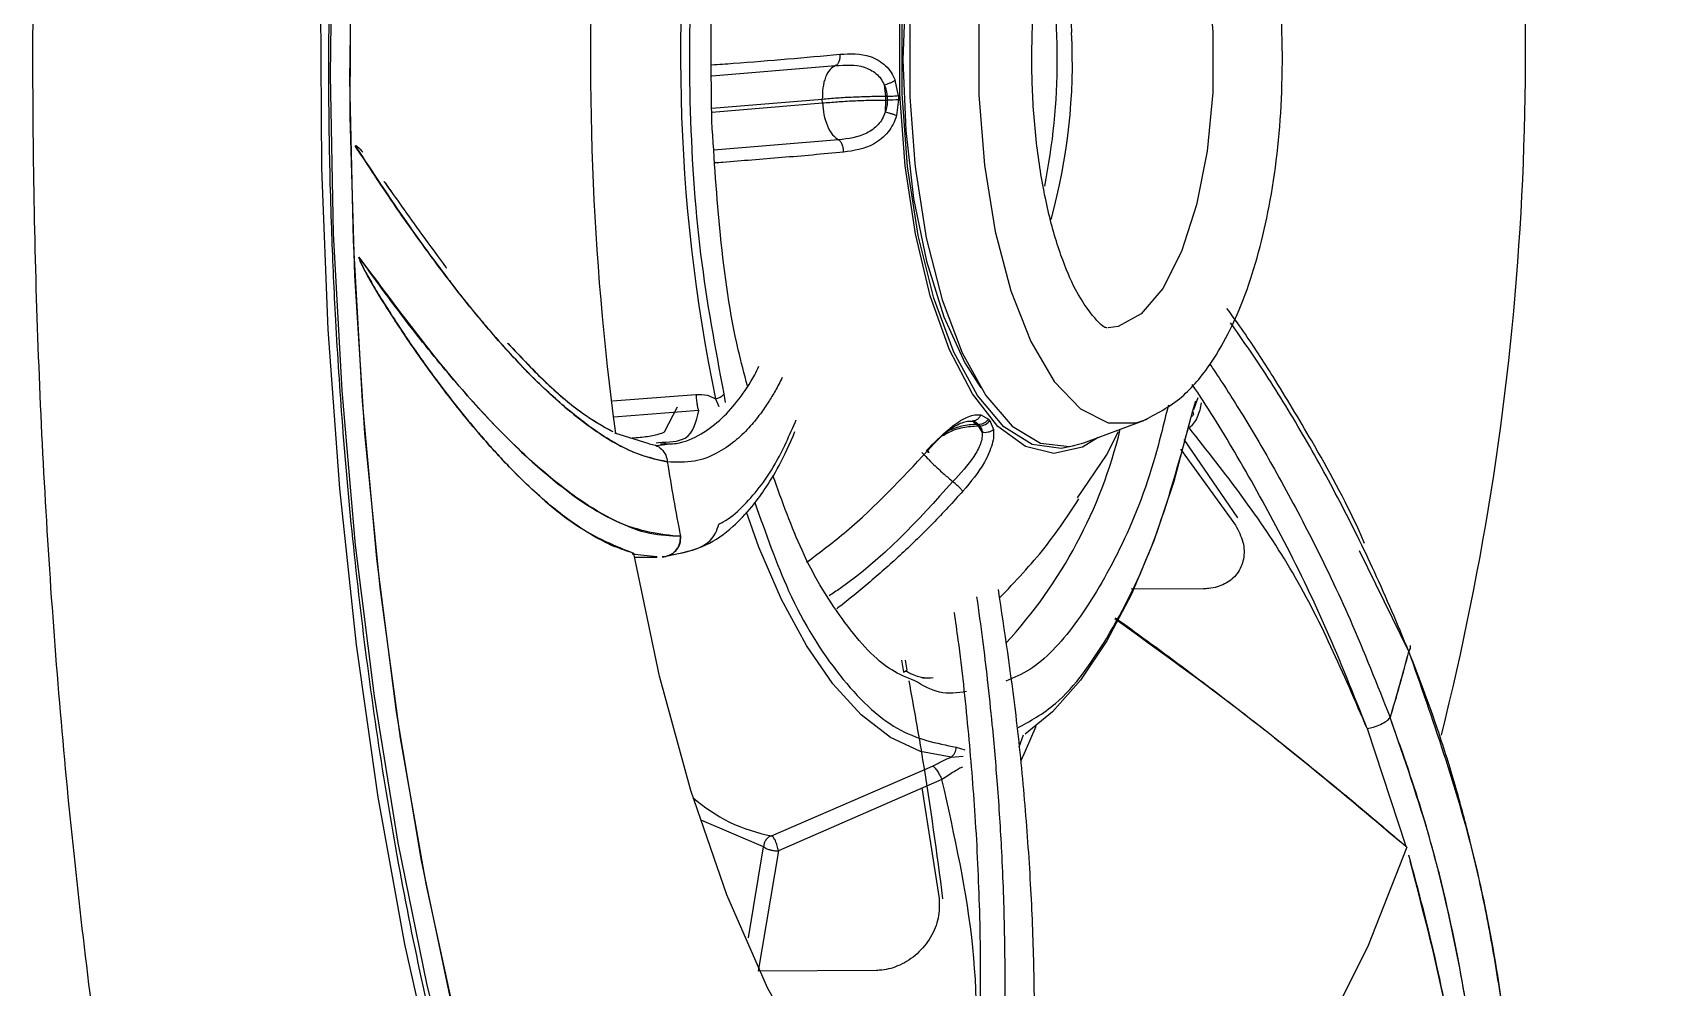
# Model space of a CAD drawing. Header units: inches. Extents: x 2 to 87, y 6 to 129.
# Drawn here: x 9.896 to 11.559, y 64.577 to 65.559 of the extents above; entities that cross this region are included whole.
import ezdxf

# ---------------------------------------------------------------- set-up
doc = ezdxf.new("R2010")
doc.units = ezdxf.units.IN
doc.header["$MEASUREMENT"] = 0
doc.layers.add('1', color=4, linetype='Continuous')

# ---------------------------------------------------------------- blocks, each defined once
blk = doc.blocks.new('2026 STRIDE')
at = {"layer": '1', "color": 3}
for p, q in [((8.262, 44.4045), (8.3894, 44.415)), ((8.4394, 44.3953), (8.4407, 44.3832)), ((8.454, 44.3838), (8.4506, 44.3999)), ((8.3757, 44.3803), (8.262, 44.3709)), ((8.3759, 44.3766), (8.3757, 44.3803)), ((8.4408, 44.3796), (8.4405, 44.3671)), ((8.4423, 44.3832), (8.4407, 44.3832)), ((8.4408, 44.3796), (8.4425, 44.3796)), ((8.4541, 44.3802), (8.452, 44.3636)), ((8.454, 44.3838), (8.4541, 44.382)), ((8.4541, 44.382), (8.4541, 44.3802)), ((8.4657, 44.3828), (8.4708, 44.3145)), ((8.2621, 44.3672), (8.3759, 44.3766)), ((8.3924, 44.3387), (8.2643, 44.3281)), ((8.16, 44.0703), (8.2458, 44.0768)), ((8.2266, 44.0639), (8.213, 44.0383)), ((8.2659, 44.0725), (8.2693, 44.0647)), ((8.2761, 44.0687), (8.2747, 44.0775)), ((8.7566, 44.0589), (8.76, 44.0703)), ((8.7577, 44.0614), (8.7624, 44.0738)), ((8.2486, 44.0603), (8.1614, 44.0537)), ((8.5348, 44.0462), (8.53, 44.0495)), ((8.5364, 44.0462), (8.5348, 44.0462)), ((8.5387, 44.0559), (8.5468, 44.0515)), ((8.5468, 44.0515), (8.5481, 44.0501)), ((8.5481, 44.0501), (8.5518, 44.0408)), ((8.6447, 44.0271), (8.7055, 44.0498)), ((8.1975, 44.026), (8.1623, 44.037)), ((8.5361, 44.0447), (8.5402, 44.0378)), ((8.5361, 44.0447), (8.5377, 44.0447)), ((8.668, 44.0146), (8.6802, 44.039)), ((8.7475, 44.0307), (8.8026, 43.9501)), ((8.2049, 44.0272), (8.2071, 44.0276)), ((8.2163, 44.0254), (8.2053, 44.0242)), ((8.2067, 44.0244), (8.2053, 44.0242)), ((8.2124, 44.0249), (8.2143, 44.0277)), ((8.2138, 44.0253), (8.2133, 44.0252)), ((8.6382, 43.9705), (8.668, 44.0146)), ((8.7442, 44.0206), (8.8007, 43.9426)), ((8.18, 43.9131), (8.1923, 43.9118)), ((8.979, 43.8128), (8.9281, 43.9162)), ((8.1827, 43.9098), (8.2058, 43.9098)), ((8.1923, 43.9118), (8.2058, 43.9105)), ((8.7678, 43.8771), (8.6934, 43.8767)), ((8.4572, 43.8037), (8.4591, 43.7916)), ((8.461, 43.8039), (8.4628, 43.7935)), ((8.4591, 43.7916), (8.4628, 43.7935)), ((8.9361, 43.7334), (8.9757, 43.6126)), ((8.9361, 43.7334), (8.9757, 43.6126)), ((8.5135, 43.7143), (8.5224, 43.7116)), ((8.5782, 43.7148), (8.5826, 43.7269)), ((8.5081, 43.7041), (8.5206, 43.7051)), ((8.3235, 43.6233), (8.4892, 43.6949)), ((8.4988, 43.681), (8.3306, 43.6078)), ((8.478, 43.6725), (8.496, 43.5589)), ((8.3154, 43.6119), (8.2519, 43.639)), ((8.2997, 43.5184), (8.3154, 43.6119)), ((8.3306, 43.6078), (8.3097, 43.4842)), ((8.9757, 43.6126), (8.9769, 43.6116)), ((8.9757, 43.6126), (8.9769, 43.6116)), ((8.4314, 43.4849), (8.3099, 43.4842))]:
    blk.add_line(p, q, dxfattribs=at)
at = {"layer": '1', "color": 3, "flags": 128}
for points in [[(8.2607, 42.6857), (8.2049, 42.7728), (8.1522, 42.8715), (8.1029, 42.9811), (8.0574, 43.1008), (8.0159, 43.2298), (7.9789, 43.3671), (7.9465, 43.5118), (7.919, 43.663), (7.8966, 43.8194), (7.8794, 43.9801), (7.8675, 44.1438), (7.8611, 44.3095), (7.8601, 44.476)], [(7.8716, 44.5679), (7.8694, 44.4051), (7.8727, 44.2424), (7.8814, 44.081), (7.8954, 43.9221), (7.9147, 43.7667), (7.9391, 43.6161), (7.9685, 43.4713), (8.0025, 43.3333), (8.0411, 43.2032), (8.0838, 43.0819), (8.1304, 42.9702), (8.1806, 42.8689), (8.234, 42.7789), (8.2902, 42.7007), (8.3488, 42.6349), (8.4093, 42.582), (8.4715, 42.5424), (8.5347, 42.5162), (8.5985, 42.5039), (8.6239, 42.5028)], [(8.6239, 46.3414), (8.5852, 46.3388), (8.5215, 46.3236), (8.4584, 46.2946), (8.3966, 46.2522), (8.3364, 46.1966), (8.2783, 46.1282), (8.2227, 46.0475), (8.1699, 45.955), (8.1204, 45.8516), (8.0746, 45.7378), (8.0327, 45.6146), (7.9951, 45.4828), (7.962, 45.3433), (7.9337, 45.1972), (7.9103, 45.0455), (7.8921, 44.8893), (7.8792, 44.7297), (7.8716, 44.568), (7.8694, 44.4051), (7.8727, 44.2424)], [(8.8366, 46.2589), (8.824, 46.2674), (8.7601, 46.3016), (8.6952, 46.3214), (8.6299, 46.3268), (8.5647, 46.3177), (8.5, 46.2941), (8.4364, 46.2563), (8.3743, 46.2046), (8.3142, 46.1393), (8.2566, 46.0609), (8.2019, 45.97), (8.1506, 45.8674), (8.1029, 45.7538), (8.0593, 45.63), (8.0201, 45.497), (7.9857, 45.3559), (7.9561, 45.2076), (7.9318, 45.0534), (7.9129, 44.8944), (7.8995, 44.7317), (7.8917, 44.5667), (7.8896, 44.4006), (7.8931, 44.2347)], [(8.8224, 46.2684), (8.7911, 46.2868), (8.7275, 46.3134), (8.6633, 46.3259), (8.5988, 46.3243), (8.5347, 46.3086), (8.4713, 46.2789), (8.4092, 46.2356), (8.3488, 46.1787), (8.2905, 46.1089), (8.2348, 46.0266), (8.182, 45.9324), (8.1327, 45.827), (8.0871, 45.7113), (8.0455, 45.5859), (8.0084, 45.452), (7.9759, 45.3104), (7.9484, 45.1623), (7.9259, 45.0087), (7.9087, 44.8507), (7.8969, 44.6896), (7.8906, 44.5265), (7.8899, 44.3626)], [(8.4555, 44.3856), (8.4555, 44.4605), (8.461, 44.5341), (8.4717, 44.6038), (8.4873, 44.6674), (8.5072, 44.7227), (8.5307, 44.7677), (8.5571, 44.8009), (8.5854, 44.8212), (8.6148, 44.8279), (8.6441, 44.8209), (8.6593, 44.8115)], [(8.4578, 44.386), (8.458, 44.4622), (8.4638, 44.537), (8.4751, 44.6077), (8.4914, 44.6716), (8.5122, 44.7265), (8.5367, 44.7704), (8.564, 44.8017), (8.5932, 44.8193), (8.6231, 44.8225), (8.6346, 44.8199)], [(8.6447, 44.817), (8.6288, 44.8208), (8.5991, 44.817), (8.5701, 44.7988), (8.543, 44.7671), (8.5187, 44.7229), (8.4982, 44.6678), (8.4822, 44.6038), (8.4712, 44.5333), (8.4656, 44.4587), (8.4657, 44.3828)], [(8.7131, 44.7909), (8.6985, 44.7965), (8.6695, 44.7965), (8.641, 44.7821), (8.6142, 44.7538), (8.5901, 44.7128), (8.5697, 44.6606), (8.5536, 44.5993), (8.5425, 44.5312), (8.5368, 44.4588), (8.5368, 44.3851)], [(8.5387, 44.7605), (8.5215, 44.7333), (8.4999, 44.6855), (8.4823, 44.6281), (8.4692, 44.5633), (8.4613, 44.4933), (8.4586, 44.4208), (8.4615, 44.3483), (8.4696, 44.2785), (8.4828, 44.2139), (8.5006, 44.1568), (8.5223, 44.1093), (8.5387, 44.0836)], [(8.6668, 44.6986), (8.6829, 44.6965), (8.7066, 44.6819), (8.7284, 44.6542), (8.7472, 44.6149), (8.7621, 44.566), (8.7724, 44.5098), (8.7775, 44.4493), (8.7772, 44.3873), (8.7714, 44.3272), (8.7606, 44.2717), (8.7451, 44.2238), (8.7259, 44.1859), (8.7038, 44.1598), (8.68, 44.1468), (8.6696, 44.1455)], [(8.6593, 44.0326), (8.6433, 44.0229), (8.614, 44.0162), (8.5847, 44.0233), (8.5564, 44.044), (8.5301, 44.0775), (8.5066, 44.1228), (8.4868, 44.1782), (8.4714, 44.242), (8.4608, 44.3119), (8.4555, 44.3856)], [(8.6346, 44.0242), (8.6215, 44.0214), (8.5916, 44.0254), (8.5625, 44.0438), (8.5353, 44.0758), (8.511, 44.1204), (8.4904, 44.1758), (8.4743, 44.2402), (8.4633, 44.3111), (8.4578, 44.386)], [(8.5368, 44.3851), (8.5425, 44.3127), (8.5536, 44.2446), (8.5697, 44.1833), (8.5902, 44.1312), (8.6143, 44.0902), (8.6411, 44.062), (8.6696, 44.0476), (8.6986, 44.0477), (8.7098, 44.0516)], [(7.8899, 44.3626), (7.8947, 44.1991), (7.9049, 44.0373), (7.9207, 43.8784), (7.9417, 43.7235), (7.9679, 43.5737), (7.999, 43.4302), (8.0349, 43.2941), (8.0753, 43.1663), (8.1198, 43.0479), (8.1681, 42.9395), (8.22, 42.8422), (8.2749, 42.7566), (8.3326, 42.6833), (8.3924, 42.6228), (8.4542, 42.5757), (8.5172, 42.5423), (8.5812, 42.5228), (8.6456, 42.5173), (8.7099, 42.526), (8.7738, 42.5486), (8.8366, 42.5852), (8.8803, 42.6194)], [(8.4708, 44.3145), (8.4715, 44.3084), (8.4827, 44.238), (8.4989, 44.1743), (8.5195, 44.1196), (8.5439, 44.0757), (8.5711, 44.0444), (8.6001, 44.0268), (8.6299, 44.0234), (8.6447, 44.0271)], [(7.8727, 44.2424), (7.8814, 44.081), (7.8954, 43.9221), (7.9147, 43.7667), (7.9391, 43.6161), (7.9685, 43.4713), (8.0025, 43.3333), (8.0411, 43.2032), (8.0838, 43.0819), (8.1304, 42.9702), (8.1806, 42.869), (8.234, 42.7789), (8.2902, 42.7007), (8.3488, 42.6349), (8.4093, 42.582), (8.4715, 42.5424), (8.5347, 42.5162), (8.5985, 42.5039), (8.6239, 42.5028)], [(7.8931, 44.2347), (7.9024, 44.0702), (7.9172, 43.9084), (7.9376, 43.7505), (7.9633, 43.5977), (7.9941, 43.4512), (8.0298, 43.312), (8.0701, 43.1813), (8.1148, 43.0601), (8.1635, 42.9492), (8.2157, 42.8495), (8.2712, 42.7618), (8.3295, 42.6868), (8.3901, 42.6249), (8.4527, 42.5767), (8.5166, 42.5426), (8.5815, 42.5227), (8.6468, 42.5173), (8.712, 42.5265), (8.7766, 42.55), (8.8403, 42.5878), (8.9023, 42.6395), (8.9174, 42.6544)], [(8.7547, 44.0537), (8.7371, 43.9873), (8.7166, 43.9263), (8.6936, 43.8715), (8.6684, 43.8236), (8.6412, 43.7831), (8.6124, 43.7506), (8.5842, 43.7276)], [(8.5081, 43.7041), (8.4767, 43.7098), (8.4457, 43.7244), (8.4156, 43.7476), (8.3867, 43.7793), (8.3593, 43.8189), (8.3338, 43.8661), (8.3106, 43.9201), (8.2978, 43.9558)], [(8.5216, 43.2266), (8.4672, 43.2635), (8.415, 43.3164), (8.3655, 43.3845), (8.3195, 43.4669), (8.2776, 43.5624), (8.2404, 43.6697), (8.2084, 43.7873), (8.182, 43.9136)], [(8.5216, 43.2266), (8.4672, 43.2635), (8.415, 43.3164), (8.3655, 43.3845), (8.3195, 43.4669), (8.2776, 43.5624), (8.2404, 43.6697), (8.2084, 43.7873), (8.182, 43.9136)], [(8.4896, 43.7856), (8.4875, 43.7854), (8.4789, 43.7853)], [(8.5804, 43.7007), (8.5848, 43.7105), (8.5958, 43.7361)], [(8.9769, 43.6116), (8.9371, 43.5103), (8.893, 43.4217), (8.845, 43.3467), (8.794, 43.2865), (8.7406, 43.242), (8.6854, 43.2137), (8.6294, 43.2019), (8.5731, 43.207)], [(8.9769, 43.6116), (8.9371, 43.5103), (8.893, 43.4217), (8.845, 43.3467), (8.794, 43.2865), (8.7406, 43.242), (8.6854, 43.2137), (8.6294, 43.2019), (8.5731, 43.207)]]:
    blk.add_lwpolyline(points, dxfattribs=at)
at = {"layer": '1', "color": 3}
for centre, radius, start, end in [((10.9945, 44.4185), 2.8572, 165.6066, 187.6712), ((6.2343, 44.4254), 2.8646, 345.8846, 7.6554), ((9.9596, 44.4235), 1.7297, 171.082, 191.7057), ((8.0671, 44.4335), 0.5653, 1.5901, 15.5656), ((7.9463, 44.4221), 0.6711, 348.7366, 11.0995), ((8.0313, 44.4179), 0.6016, 344.4745, 2.9769), ((9.4786, 44.4217), 1.0387, 182.1258, 182.3242), ((9.4803, 44.4217), 1.0387, 182.1258, 182.3242), ((8.4425, 44.4928), 0.1131, 269.9903, 275.9058), ((8.2629, 44.0882), 0.016, 280.8586, 317.7369), ((8.6648, 44.1578), 0.1713, 220.6416, 221.301), ((8.6665, 44.1578), 0.1713, 220.6416, 221.301), ((8.5374, 44.058), 0.0133, 271.4771, 323.2492), ((8.1983, 44.1586), 0.4979, 317.3502, 346.3534), ((10.4133, 44.3575), 2.2247, 189.0498, 191.0491), ((7.3505, 44.2366), 1.6827, 343.0029, 345.4113), ((7.3504, 44.2366), 1.6829, 343.0031, 345.4112), ((8.5014, 43.7142), 0.0121, 303.7389, 0.3972), ((8.3541, 43.7887), 0.1683, 228.4922, 259.5363)]:
    blk.add_arc(centre, radius, start, end, dxfattribs=at)
for points, knots in [([(9.7787, 46.7231), (9.7921, 46.687), (9.8199, 46.6121), (9.8603, 46.4889), (9.9008, 46.3517), (9.936, 46.217), (9.9658, 46.09), (9.9906, 45.9732), (10.0138, 45.8529), (10.0342, 45.7343), (10.0571, 45.5857), (10.0804, 45.4083), (10.1018, 45.2001), (10.1179, 44.9936), (10.129, 44.7848), (10.1351, 44.57), (10.136, 44.3596), (10.1321, 44.1504), (10.1232, 43.9394), (10.1095, 43.7379), (10.0915, 43.5405), (10.0686, 43.342), (10.0458, 43.1842), (10.0271, 43.071), (10.0158, 43.0059), (10.0021, 42.9323), (9.9853, 42.8476), (9.967, 42.7624), (9.9496, 42.6868), (9.9365, 42.6329), (9.9246, 42.586), (9.9125, 42.5397), (9.8984, 42.4881), (9.8843, 42.4385), (9.8702, 42.3911), (9.8561, 42.3456), (9.8267, 42.2539), (9.789, 42.147), (9.7417, 42.0287), (9.7035, 41.9408), (9.6645, 41.8585), (9.6249, 41.7817), (9.5742, 41.6915), (9.5109, 41.5919), (9.4337, 41.4886), (9.3545, 41.4002), (9.2732, 41.326), (9.1898, 41.2656), (9.1126, 41.2242), (9.0426, 41.1971), (8.9801, 41.1806), (8.9149, 41.1715), (8.8548, 41.1709), (8.7998, 41.1764), (8.7496, 41.1861), (8.6967, 41.2016), (8.6456, 41.222), (8.6055, 41.242), (8.5744, 41.2595), (8.546, 41.2769), (8.5016, 41.3072), (8.4383, 41.3574), (8.3694, 41.4238), (8.3079, 41.4934), (8.2604, 41.5532), (8.2189, 41.6106), (8.1832, 41.664), (8.1492, 41.7181), (8.0963, 41.808), (8.0273, 41.9412), (7.948, 42.122), (7.8771, 42.3116), (7.8135, 42.5112), (7.7573, 42.7188), (7.7084, 42.9329), (7.6624, 43.1758), (7.6215, 43.4506), (7.589, 43.7593), (7.5689, 44.0756), (7.5614, 44.3967), (7.5669, 44.7188), (7.5852, 45.0382), (7.6163, 45.3512), (7.6591, 45.6511), (7.7131, 45.9372), (7.7779, 46.2087), (7.8544, 46.4678), (7.9253, 46.6637), (7.9852, 46.807), (8.031, 46.9072), (8.0818, 47.0081), (8.1381, 47.1086), (8.2, 47.207), (8.2677, 47.3016), (8.329, 47.3755), (8.3802, 47.4299), (8.418, 47.4666), (8.4525, 47.4972), (8.4914, 47.5288), (8.5308, 47.5574), (8.5713, 47.5831), (8.6058, 47.6024), (8.639, 47.6188), (8.6713, 47.6326), (8.7027, 47.6441), (8.7332, 47.6534), (8.7627, 47.6607), (8.7912, 47.6662), (8.829, 47.6714), (8.8761, 47.674), (8.9323, 47.671), (8.9873, 47.6621), (9.0409, 47.6477), (9.1179, 47.619), (9.2153, 47.5649), (9.3149, 47.4834), (9.3934, 47.4023), (9.4546, 47.3291), (9.5137, 47.2481), (9.5893, 47.1302), (9.6808, 46.9628), (9.7455, 46.8042), (9.7787, 46.7231)], [0, 0, 0, 0, 0.00738, 0.015333, 0.023852, 0.032926, 0.039388, 0.045828, 0.052666, 0.059272, 0.065027, 0.076337, 0.086929, 0.096819, 0.107388, 0.117956, 0.128524, 0.138354, 0.148776, 0.159785, 0.168486, 0.178683, 0.190359, 0.193372, 0.196892, 0.200917, 0.205447, 0.210993, 0.215334, 0.218476, 0.220421, 0.223628, 0.226749, 0.229784, 0.232734, 0.2356, 0.23838, 0.250348, 0.256954, 0.263441, 0.269812, 0.276066, 0.282204, 0.293088, 0.303969, 0.314849, 0.32533, 0.336044, 0.346991, 0.354424, 0.362135, 0.370121, 0.378383, 0.384155, 0.390289, 0.396783, 0.403637, 0.409162, 0.411722, 0.415266, 0.419792, 0.428516, 0.439482, 0.446649, 0.453111, 0.45887, 0.463927, 0.468285, 0.473554, 0.487241, 0.500072, 0.512722, 0.525167, 0.53741, 0.549452, 0.561296, 0.576868, 0.592496, 0.608183, 0.623938, 0.639768, 0.655576, 0.671367, 0.687146, 0.70232, 0.717754, 0.733457, 0.749437, 0.756343, 0.763741, 0.771637, 0.780035, 0.78894, 0.798358, 0.808297, 0.8137, 0.818626, 0.823074, 0.82704, 0.833516, 0.838041, 0.842279, 0.846394, 0.850385, 0.854251, 0.857991, 0.861606, 0.865093, 0.868454, 0.875461, 0.882336, 0.88908, 0.895689, 0.902164, 0.917749, 0.932467, 0.940916, 0.94933, 0.957708, 0.96605, 0.982625, 1, 1, 1, 1]), ([(9.4351, 44.4221), (9.4345, 44.4823), (9.4338, 44.5672), (9.4286, 44.6926), (9.4224, 44.7998), (9.412, 44.9268), (9.3978, 45.0591), (9.3792, 45.1963), (9.3561, 45.3361), (9.3281, 45.4772), (9.2951, 45.6188), (9.2565, 45.7601), (9.2119, 45.9004), (9.1609, 46.0394), (9.1029, 46.1763), (9.0374, 46.3096), (8.9647, 46.438), (8.884, 46.5584), (8.8264, 46.6375), (8.7933, 46.6743), (8.792, 46.6757)], [0, 0, 0, 0, 0.069721, 0.098278, 0.145616, 0.194731, 0.247445, 0.302525, 0.359554, 0.418242, 0.478442, 0.540096, 0.603196, 0.667733, 0.733602, 0.800475, 0.867413, 0.933325, 0.997408, 1, 1, 1, 1]), ([(7.8681, 44.4221), (7.8686, 44.4763), (7.8692, 44.5521), (7.8737, 44.6631), (7.879, 44.7564), (7.8877, 44.8663), (7.8994, 44.9796), (7.9144, 45.0956), (7.9328, 45.212), (7.9544, 45.3272), (7.9793, 45.4398), (8.0073, 45.5487), (8.0381, 45.6529), (8.0717, 45.7518), (8.1077, 45.8445), (8.1459, 45.9306), (8.186, 46.0095), (8.2278, 46.0808), (8.2711, 46.1444), (8.3155, 46.2001), (8.3608, 46.2477), (8.4069, 46.2871), (8.453, 46.3185), (8.4835, 46.3322), (8.4985, 46.3389)], [0, 0, 0, 0, 0.058868, 0.082272, 0.121083, 0.161152, 0.203909, 0.248273, 0.293801, 0.340133, 0.387012, 0.434241, 0.481672, 0.529186, 0.57669, 0.624114, 0.671405, 0.718537, 0.765513, 0.812383, 0.859262, 0.906348, 0.954008, 1, 1, 1, 1]), ([(8.7056, 44.0499), (8.7192, 44.0569), (8.7449, 44.0701), (8.7824, 44.1152), (8.8143, 44.181), (8.839, 44.2769), (8.851, 44.3897), (8.8472, 44.5134), (8.8248, 44.6352), (8.789, 44.7185), (8.7537, 44.7658), (8.734, 44.7768), (8.7273, 44.7806)], [0, 0, 0, 0, 0.078748, 0.1478, 0.260162, 0.369421, 0.486785, 0.611377, 0.742524, 0.883591, 0.961035, 1, 1, 1, 1]), ([(8.6688, 44.1455), (8.6668, 44.1455), (8.6632, 44.1456), (8.6382, 44.1774), (8.6203, 44.22), (8.6066, 44.2675), (8.5967, 44.3238), (8.5913, 44.3841), (8.5908, 44.4451), (8.5959, 44.5197), (8.608, 44.5847), (8.6251, 44.6364), (8.6408, 44.6698), (8.6574, 44.6942), (8.6648, 44.6971), (8.6689, 44.6986)], [0, 0, 0, 0, 0.110634, 0.199905, 0.260511, 0.32777, 0.39453, 0.460518, 0.525546, 0.588451, 0.702402, 0.753802, 0.812946, 0.895392, 1, 1, 1, 1]), ([(8.2747, 44.0775), (8.2659, 44.1246), (8.248, 44.2199), (8.2379, 44.378), (8.2402, 44.5381), (8.2534, 44.6383), (8.2598, 44.6878)], [0, 0, 0, 0, 0.246857, 0.5, 0.753143, 1, 1, 1, 1]), ([(8.2621, 44.3578), (8.2615, 44.3976), (8.2603, 44.4795), (8.266, 44.5754), (8.2745, 44.6267), (8.2766, 44.6391)], [0, 0, 0, 0, 0.4172253, 0.8594422, 1, 1, 1, 1]), ([(8.6322, 42.4856), (8.6247, 42.4846), (8.598, 42.481), (8.554, 42.4868), (8.5001, 42.5025), (8.4481, 42.5287), (8.3972, 42.5643), (8.3471, 42.6097), (8.298, 42.6646), (8.2502, 42.729), (8.2039, 42.8026), (8.1596, 42.8851), (8.1174, 42.9762), (8.0778, 43.0753), (8.041, 43.1818), (8.0073, 43.295), (7.9769, 43.4142), (7.95, 43.5384), (7.9269, 43.6664), (7.9077, 43.7965), (7.8926, 43.9254), (7.8819, 44.0463), (7.875, 44.153), (7.8707, 44.2531), (7.8684, 44.3407), (7.8682, 44.399), (7.8681, 44.4221)], [0, 0, 0, 0, 0.020636, 0.072639, 0.120463, 0.166843, 0.212316, 0.257351, 0.302238, 0.347124, 0.392081, 0.437148, 0.482325, 0.527593, 0.572921, 0.618264, 0.663565, 0.708738, 0.753646, 0.798032, 0.841332, 0.881938, 0.916261, 0.944394, 0.978, 1, 1, 1, 1]), ([(8.2619, 44.4158), (8.2693, 44.4163), (8.3158, 44.4195), (8.3581, 44.4234), (8.3937, 44.4267)], [0, 0, 0, 0, 0.15971, 1, 1, 1, 1]), ([(8.3894, 44.415), (8.3874, 44.4139), (8.3834, 44.4117), (8.3788, 44.4034), (8.3759, 44.3926), (8.3758, 44.3844), (8.3757, 44.3803)], [0, 0, 0, 0, 0.242796, 0.499913, 0.757078, 1, 1, 1, 1]), ([(8.3937, 44.4267), (8.3937, 44.4253), (8.3938, 44.4226), (8.3929, 44.4189), (8.3914, 44.4161), (8.3901, 44.4154), (8.3894, 44.415)], [0, 0, 0, 0, 0.242188, 0.4999996, 0.7578114, 1, 1, 1, 1]), ([(8.3894, 44.415), (8.3994, 44.4157), (8.414, 44.4166), (8.4295, 44.4087), (8.4361, 44.4018), (8.4383, 44.3974), (8.4394, 44.3953)], [0, 0, 0, 0, 0.522242, 0.76434, 0.882789, 1, 1, 1, 1]), ([(8.3937, 44.4267), (8.4044, 44.4272), (8.4212, 44.4279), (8.4386, 44.4177), (8.4467, 44.4083), (8.4493, 44.4027), (8.4506, 44.3999)], [0, 0, 0, 0, 0.47703, 0.750267, 0.876326, 1, 1, 1, 1]), ([(8.791, 42.169), (8.804, 42.184), (8.8491, 42.2361), (8.9179, 42.3341), (8.9988, 42.4636), (9.0726, 42.6033), (9.139, 42.75), (9.1973, 42.9011), (9.2478, 43.0545), (9.2912, 43.2095), (9.3281, 43.3656), (9.3588, 43.5222), (9.3838, 43.6779), (9.4032, 43.8301), (9.417, 43.973), (9.4258, 44.098), (9.4314, 44.2128), (9.4345, 44.3178), (9.4349, 44.3893), (9.4351, 44.4221)], [0, 0, 0, 0, 0.02675, 0.093072, 0.162447, 0.234027, 0.3063, 0.37739, 0.446915, 0.514852, 0.581286, 0.646261, 0.709666, 0.770985, 0.828435, 0.878331, 0.917195, 0.962042, 1, 1, 1, 1]), ([(9.5366, 44.4202), (9.5355, 44.3248), (9.5333, 44.1339), (9.5161, 43.8503), (9.4889, 43.5722), (9.4509, 43.3023), (9.4027, 43.043), (9.3447, 42.7973), (9.2781, 42.5657), (9.2266, 42.4268), (9.2009, 42.3573)], [0, 0, 0, 0, 0.125, 0.25, 0.375, 0.5, 0.625, 0.75, 0.875, 1, 1, 1, 1]), ([(8.4394, 44.3953), (8.4403, 44.3955), (8.4421, 44.396), (8.4451, 44.3971), (8.4481, 44.3984), (8.4498, 44.3994), (8.4506, 44.3999)], [0, 0, 0, 0, 0.23715, 0.488653, 0.746142, 1, 1, 1, 1]), ([(8.4394, 44.3953), (8.4402, 44.3933), (8.4418, 44.3895), (8.4421, 44.3853), (8.4423, 44.3832)], [0, 0, 0, 0, 0.506781, 1, 1, 1, 1]), ([(8.4407, 44.3832), (8.4353, 44.3832), (8.4246, 44.3831), (8.4076, 44.3825), (8.3908, 44.3816), (8.3808, 44.3808), (8.3757, 44.3803)], [0, 0, 0, 0, 0.25, 0.5, 0.75, 1, 1, 1, 1]), ([(8.3759, 44.3766), (8.3809, 44.377), (8.3909, 44.3779), (8.4077, 44.3789), (8.4248, 44.3795), (8.4355, 44.3796), (8.4408, 44.3796)], [0, 0, 0, 0, 0.25, 0.5, 0.75, 1, 1, 1, 1]), ([(8.4425, 44.3796), (8.4424, 44.3775), (8.4424, 44.3733), (8.4411, 44.3692), (8.4405, 44.3671)], [0, 0, 0, 0, 0.493001, 1, 1, 1, 1]), ([(8.3759, 44.3766), (8.3762, 44.3725), (8.377, 44.3642), (8.3807, 44.3526), (8.386, 44.3433), (8.3903, 44.3402), (8.3924, 44.3387)], [0, 0, 0, 0, 0.242922, 0.500087, 0.757204, 1, 1, 1, 1]), ([(8.4405, 44.3671), (8.4396, 44.3648), (8.4377, 44.3601), (8.4317, 44.3521), (8.417, 44.3415), (8.4024, 44.3398), (8.3924, 44.3387)], [0, 0, 0, 0, 0.117215, 0.235668, 0.477765, 1, 1, 1, 1]), ([(8.452, 44.3636), (8.4509, 44.3605), (8.4488, 44.3545), (8.4415, 44.3435), (8.425, 44.33), (8.4082, 44.3275), (8.3976, 44.326)], [0, 0, 0, 0, 0.123689, 0.24976, 0.523037, 1, 1, 1, 1]), ([(8.452, 44.3636), (8.4511, 44.3639), (8.4494, 44.3646), (8.4464, 44.3655), (8.4433, 44.3664), (8.4414, 44.3669), (8.4405, 44.3671)], [0, 0, 0, 0, 0.253859, 0.511348, 0.762851, 1, 1, 1, 1]), ([(8.2988, 44.0858), (8.2955, 44.098), (8.2829, 44.1451), (8.2696, 44.2376), (8.2646, 44.3185), (8.2621, 44.3578)], [0, 0, 0, 0, 0.152443, 0.588545, 1, 1, 1, 1]), ([(7.8957, 44.3319), (7.8957, 44.332), (7.8957, 44.3321), (7.8957, 44.3322), (7.8958, 44.3324), (7.8958, 44.3325), (7.8959, 44.3326), (7.896, 44.3327), (7.8963, 44.3327), (7.8968, 44.3325), (7.8992, 44.3306), (7.9012, 44.3281), (7.903, 44.3259)], [0, 0, 0, 0, 0.010132, 0.01917, 0.02757, 0.035893, 0.044715, 0.054524, 0.07838, 0.147751, 0.249706, 1, 1, 1, 1]), ([(7.8957, 44.3319), (7.9134, 44.3052), (7.9452, 44.257), (7.9793, 44.2106), (7.9987, 44.1854), (8.007, 44.1749), (8.0145, 44.1655), (8.0214, 44.1572), (8.0275, 44.1499), (8.0495, 44.1239), (8.0865, 44.0843), (8.1354, 44.0429), (8.1797, 44.016), (8.2042, 44.0104), (8.2163, 44.0076)], [0, 0, 0, 0, 0.1437101, 0.258982, 0.2844726, 0.308009, 0.3295908, 0.3492179, 0.3668897, 0.3826057, 0.540573, 0.6961391, 0.8492892, 1, 1, 1, 1]), ([(8.2163, 44.0076), (8.205, 44.0101), (8.1823, 44.0151), (8.1503, 44.0337), (8.1251, 44.0523), (8.1079, 44.0665), (8.0897, 44.083), (8.0704, 44.102), (8.0506, 44.1232), (8.0296, 44.1471), (8.0069, 44.1747), (7.9831, 44.2056), (7.955, 44.2439), (7.9262, 44.2853), (7.905, 44.3178), (7.8957, 44.3319)], [0, 0, 0, 0, 0.140841, 0.282354, 0.336179, 0.391545, 0.448504, 0.507112, 0.567425, 0.625585, 0.69059, 0.762661, 0.827563, 0.924957, 1, 1, 1, 1]), ([(8.3976, 44.326), (8.3975, 44.3273), (8.3974, 44.3301), (8.3962, 44.334), (8.3945, 44.3371), (8.3931, 44.3382), (8.3924, 44.3387)], [0, 0, 0, 0, 0.242182, 0.499995, 0.757809, 1, 1, 1, 1]), ([(8.3976, 44.326), (8.387, 44.325), (8.3662, 44.3231), (8.3346, 44.3204), (8.3038, 44.3179), (8.2808, 44.3161), (8.268, 44.3151), (8.2653, 44.3149)], [0, 0, 0, 0, 0.251072, 0.491799, 0.722181, 0.942219, 1, 1, 1, 1]), ([(7.9248, 44.2961), (7.9251, 44.2957), (7.9313, 44.2871), (7.9442, 44.2686), (7.9654, 44.2391), (7.9807, 44.2183), (7.989, 44.2072), (7.9891, 44.2072)], [0, 0, 0, 0, 0.012968, 0.276241, 0.596817, 0.999183, 1, 1, 1, 1]), ([(7.9251, 44.2957), (7.9252, 44.2957), (7.9282, 44.2915), (7.9311, 44.2873), (7.934, 44.2831)], [0, 0, 0, 0, 0.006486, 1, 1, 1, 1]), ([(7.8992, 44.218), (7.8992, 44.2179), (7.8992, 44.2176), (7.8994, 44.2167), (7.8999, 44.2152), (7.9019, 44.2106), (7.9049, 44.2047), (7.9091, 44.1972), (7.9132, 44.19), (7.9181, 44.1817), (7.9249, 44.1708), (7.9337, 44.1569), (7.9449, 44.1399), (7.9577, 44.1211), (7.9722, 44.1008), (7.9858, 44.0825), (7.9983, 44.0664), (8.0093, 44.0527), (8.0208, 44.0389), (8.0327, 44.0251), (8.0452, 44.0114), (8.076, 43.9792), (8.1247, 43.9364), (8.1626, 43.9213), (8.182, 43.9136)], [0, 0, 0, 0, 0.0004445, 0.0010056, 0.0034728, 0.0071926, 0.0234136, 0.0350019, 0.0489182, 0.0651674, 0.0837532, 0.1149259, 0.1514303, 0.1932734, 0.2404619, 0.2930018, 0.3274391, 0.3638273, 0.4021675, 0.4424606, 0.4847072, 0.5289077, 0.7594083, 1, 1, 1, 1]), ([(7.8992, 44.218), (7.9311, 44.1751), (7.9948, 44.0894), (8.0838, 43.9976), (8.166, 43.9384), (8.2086, 43.9336), (8.2298, 43.9311)], [0, 0, 0, 0, 0.250185, 0.500172, 0.750054, 1, 1, 1, 1]), ([(8.182, 43.9136), (8.1756, 43.9157), (8.163, 43.9196), (8.1434, 43.9294), (8.1236, 43.9416), (8.1034, 43.9565), (8.0824, 43.9743), (8.0622, 43.9936), (8.0431, 44.0135), (8.0254, 44.0333), (8.0074, 44.0549), (7.9889, 44.0783), (7.9707, 44.1027), (7.9537, 44.1268), (7.9388, 44.149), (7.923, 44.1736), (7.9104, 44.1943), (7.902, 44.2103), (7.8999, 44.2152), (7.8994, 44.2169), (7.8992, 44.2176), (7.8992, 44.2179), (7.8992, 44.218)], [0, 0, 0, 0, 0.08245, 0.161083, 0.23579, 0.310058, 0.385559, 0.462353, 0.521762, 0.581597, 0.641873, 0.702604, 0.764929, 0.820497, 0.869134, 0.910688, 0.974961, 0.992333, 0.997334, 0.99894, 0.999533, 1, 1, 1, 1]), ([(8.2298, 43.9311), (8.2196, 43.9314), (8.1992, 43.9319), (8.1638, 43.9453), (8.125, 43.9682), (8.0835, 44.0011), (8.0393, 44.0436), (7.9939, 44.0943), (7.9472, 44.1521), (7.9152, 44.196), (7.8992, 44.218)], [0, 0, 0, 0, 0.1249736, 0.2499248, 0.3714005, 0.4998282, 0.6248115, 0.7498303, 0.8748911, 1, 1, 1, 1]), ([(8.9335, 43.9238), (8.9316, 43.9281), (8.9152, 43.9655), (8.8834, 44.0224), (8.8432, 44.0899), (8.8139, 44.135), (8.7976, 44.1575), (8.7919, 44.1654)], [0, 0, 0, 0, 0.0478771, 0.412666, 0.6891595, 0.8913338, 1, 1, 1, 1]), ([(8.979, 43.8128), (8.9674, 43.8403), (8.9451, 43.8933), (8.9083, 43.9675), (8.8701, 44.0365), (8.8326, 44.0978), (8.8069, 44.1345), (8.7957, 44.1506)], [0, 0, 0, 0, 0.221869, 0.426669, 0.63287, 0.838677, 1, 1, 1, 1]), ([(8.0521, 44.1298), (8.0643, 44.1167), (8.0809, 44.0989), (8.1082, 44.0738), (8.1324, 44.0541), (8.1505, 44.0441), (8.1586, 44.0396)], [0, 0, 0, 0, 0.317909, 0.429818, 0.747992, 1, 1, 1, 1]), ([(8.0526, 44.1293), (8.0661, 44.1149), (8.0926, 44.0868), (8.1288, 44.0565), (8.1499, 44.0445), (8.1603, 44.0387)], [0, 0, 0, 0, 0.348213, 0.681236, 1, 1, 1, 1]), ([(8.2093, 44.0263), (8.2148, 44.0261), (8.2296, 44.0257), (8.2507, 44.0351), (8.2722, 44.051), (8.2903, 44.0719), (8.3029, 44.0902), (8.3092, 44.1029), (8.3106, 44.1059)], [0, 0, 0, 0, 0.134384, 0.363424, 0.569823, 0.755868, 0.942682, 1, 1, 1, 1]), ([(8.7744, 44.1081), (8.7756, 44.1062), (8.7872, 44.0892), (8.8096, 44.0536), (8.8435, 43.9963), (8.8807, 43.9266), (8.9212, 43.8422), (8.9463, 43.7787), (8.9597, 43.7447)], [0, 0, 0, 0, 0.017251, 0.159376, 0.321457, 0.519764, 0.743505, 1, 1, 1, 1]), ([(8.3345, 44.0945), (8.3322, 44.0898), (8.3277, 44.0809), (8.3201, 44.0686), (8.3112, 44.0555), (8.2997, 44.0416), (8.2848, 44.0274), (8.2663, 44.0152), (8.2434, 44.0065), (8.2257, 44.0072), (8.2163, 44.0076)], [0, 0, 0, 0, 0.0779051, 0.1501779, 0.2336565, 0.3444849, 0.4708749, 0.6255143, 0.7999861, 1, 1, 1, 1]), ([(8.9361, 43.7334), (8.9224, 43.7679), (8.8952, 43.8364), (8.85, 43.9293), (8.8044, 44.0109), (8.7734, 44.0622), (8.7571, 44.0857), (8.7562, 44.0871)], [0, 0, 0, 0, 0.268577, 0.533233, 0.771727, 0.986702, 1, 1, 1, 1]), ([(8.2458, 44.0768), (8.2497, 44.0768), (8.2569, 44.077), (8.263, 44.0739), (8.2659, 44.0725)], [0, 0, 0, 0, 0.539867, 1, 1, 1, 1]), ([(8.2458, 44.0768), (8.2459, 44.0759), (8.246, 44.0742), (8.2462, 44.0714), (8.2465, 44.0688), (8.2469, 44.0664), (8.2473, 44.0643), (8.2477, 44.0625), (8.2482, 44.061), (8.2484, 44.0606), (8.2486, 44.0603)], [0, 0, 0, 0, 0.131136, 0.260274, 0.38408, 0.500001, 0.615922, 0.739727, 0.868865, 1, 1, 1, 1]), ([(8.7316, 44.066), (8.7267, 44.0461), (8.7126, 43.988), (8.68, 43.9102), (8.6368, 43.8386), (8.5974, 43.796), (8.5727, 43.7856), (8.5644, 43.7822)], [0, 0, 0, 0, 0.13265, 0.388146, 0.638333, 0.878534, 1, 1, 1, 1]), ([(8.7653, 44.0684), (8.765, 44.0659), (8.7643, 44.0609), (8.7614, 44.0535), (8.7577, 44.0469), (8.7546, 44.0441), (8.7531, 44.0427)], [0, 0, 0, 0, 0.25248, 0.505057, 0.754878, 1, 1, 1, 1]), ([(8.2071, 44.0276), (8.2175, 44.0279), (8.2417, 44.0286), (8.2461, 44.0488), (8.2486, 44.0603)], [0, 0, 0, 0, 0.429987, 1, 1, 1, 1]), ([(8.2692, 43.9437), (8.2707, 43.9444), (8.2792, 43.9483), (8.2932, 43.9606), (8.3111, 43.9805), (8.3304, 44.0089), (8.342, 44.0351), (8.349, 44.0509)], [0, 0, 0, 0, 0.047578, 0.259515, 0.471048, 0.68116, 1, 1, 1, 1]), ([(8.4825, 44.0189), (8.4905, 44.0271), (8.5022, 44.0391), (8.5175, 44.0475), (8.5252, 44.0497), (8.5284, 44.0495), (8.53, 44.0495)], [0, 0, 0, 0, 0.52223, 0.764328, 0.882782, 1, 1, 1, 1]), ([(8.4841, 44.0192), (8.4926, 44.0284), (8.5059, 44.043), (8.5232, 44.0535), (8.5328, 44.0562), (8.5368, 44.056), (8.5387, 44.0559)], [0, 0, 0, 0, 0.477038, 0.750293, 0.876096, 1, 1, 1, 1]), ([(8.5348, 44.0462), (8.5295, 44.0459), (8.5196, 44.0454), (8.51, 44.0415), (8.5054, 44.0397)], [0, 0, 0, 0, 0.532241, 1, 1, 1, 1]), ([(8.5387, 44.0559), (8.5383, 44.055), (8.5373, 44.0532), (8.5351, 44.0511), (8.5326, 44.0498), (8.5309, 44.0496), (8.53, 44.0495)], [0, 0, 0, 0, 0.245407, 0.499999, 0.754592, 1, 1, 1, 1]), ([(8.53, 44.0495), (8.5313, 44.0492), (8.5339, 44.0486), (8.5356, 44.047), (8.5364, 44.0462)], [0, 0, 0, 0, 0.5069927, 1, 1, 1, 1]), ([(8.5762, 43.734), (8.5895, 43.7412), (8.6233, 43.7596), (8.6726, 43.8281), (8.7215, 43.9288), (8.745, 44.0159), (8.7566, 44.0589)], [0, 0, 0, 0, 0.178549, 0.454651, 0.730753, 1, 1, 1, 1]), ([(8.213, 44.0383), (8.2114, 44.0374), (8.2081, 44.0356), (8.1955, 44.0332), (8.1837, 44.0322), (8.1783, 44.0317)], [0, 0, 0, 0, 0.3506084, 0.7011581, 1, 1, 1, 1]), ([(8.2181, 43.9114), (8.231, 43.914), (8.2543, 43.9186), (8.2821, 43.9386), (8.3017, 43.9589), (8.3174, 43.9801), (8.3326, 44.0048), (8.3423, 44.0266), (8.3476, 44.0387)], [0, 0, 0, 0, 0.2426565, 0.4378192, 0.5856091, 0.6936026, 0.8318243, 1, 1, 1, 1]), ([(8.4995, 44.0343), (8.5013, 44.0354), (8.5078, 44.0395), (8.5204, 44.0436), (8.5308, 44.0443), (8.5361, 44.0447)], [0, 0, 0, 0, 0.156632, 0.578316, 1, 1, 1, 1]), ([(8.5402, 44.0378), (8.5402, 44.036), (8.5402, 44.0324), (8.5379, 44.0241), (8.5292, 44.0079), (8.5178, 43.9957), (8.51, 43.9873)], [0, 0, 0, 0, 0.117215, 0.2356675, 0.4777762, 1, 1, 1, 1]), ([(8.5518, 44.0408), (8.5519, 44.0385), (8.5522, 44.0339), (8.5499, 44.0227), (8.5411, 44.0023), (8.5284, 43.9871), (8.5203, 43.9775)], [0, 0, 0, 0, 0.123611, 0.24939, 0.525922, 1, 1, 1, 1]), ([(8.5377, 44.0447), (8.5384, 44.0438), (8.5398, 44.0419), (8.54, 44.0392), (8.5402, 44.0378)], [0, 0, 0, 0, 0.493006, 1, 1, 1, 1]), ([(8.5518, 44.0408), (8.551, 44.0402), (8.5494, 44.0391), (8.5464, 44.038), (8.5432, 44.0375), (8.5412, 44.0377), (8.5402, 44.0378)], [0, 0, 0, 0, 0.253858, 0.511348, 0.762851, 1, 1, 1, 1]), ([(8.9361, 43.7334), (8.9118, 43.7899), (8.8636, 43.9021), (8.7898, 43.9961), (8.7531, 44.0427)], [0, 0, 0, 0, 0.503992, 1, 1, 1, 1]), ([(8.1975, 44.026), (8.1998, 44.0257), (8.2046, 44.0252), (8.2107, 44.0209), (8.2152, 44.0148), (8.2159, 44.0099), (8.2163, 44.0076)], [0, 0, 0, 0, 0.240996, 0.5, 0.759004, 1, 1, 1, 1]), ([(8.1975, 44.026), (8.1998, 44.0257), (8.2046, 44.0252), (8.2107, 44.0209), (8.2152, 44.0148), (8.2159, 44.0099), (8.2163, 44.0076)], [0, 0, 0, 0, 0.240961, 0.499951, 0.758968, 1, 1, 1, 1]), ([(8.3596, 43.9044), (8.3735, 43.9149), (8.4187, 43.9488), (8.4573, 43.9904), (8.4841, 44.0192)], [0, 0, 0, 0, 0.306523, 1, 1, 1, 1]), ([(8.4781, 44.0174), (8.4798, 44.0156), (8.4833, 44.0117), (8.4915, 44.0037), (8.5008, 43.9951), (8.507, 43.9898), (8.51, 43.9873)], [0, 0, 0, 0, 0.242922, 0.500087, 0.757204, 1, 1, 1, 1]), ([(8.4841, 44.0192), (8.4845, 44.0186), (8.4855, 44.0176), (8.4855, 44.017), (8.4848, 44.0173), (8.4837, 44.0181), (8.4833, 44.0184)], [0, 0, 0, 0, 0.268781, 0.554901, 0.841022, 1, 1, 1, 1]), ([(8.4703, 43.7829), (8.4625, 43.786), (8.4376, 43.7958), (8.3981, 43.8402), (8.3561, 43.9068), (8.3345, 43.9668), (8.325, 43.9934)], [0, 0, 0, 0, 0.137751, 0.441334, 0.751359, 1, 1, 1, 1]), ([(8.51, 43.9873), (8.4738, 43.9474), (8.4346, 43.9041), (8.3865, 43.8724), (8.3827, 43.8699)], [0, 0, 0, 0, 0.921768, 1, 1, 1, 1]), ([(8.5203, 43.9775), (8.5198, 43.978), (8.5187, 43.9792), (8.5161, 43.9818), (8.513, 43.9847), (8.511, 43.9864), (8.51, 43.9873)], [0, 0, 0, 0, 0.242181, 0.499995, 0.757809, 1, 1, 1, 1]), ([(8.3064, 43.9657), (8.3175, 43.9342), (8.3426, 43.8629), (8.3929, 43.7838), (8.4517, 43.7267), (8.4931, 43.7184), (8.5135, 43.7143)], [0, 0, 0, 0, 0.210183, 0.475652, 0.741122, 1, 1, 1, 1]), ([(8.5203, 43.9775), (8.5101, 43.9663), (8.4899, 43.9443), (8.458, 43.9133), (8.4253, 43.8845), (8.4028, 43.8657), (8.391, 43.857), (8.3906, 43.8567)], [0, 0, 0, 0, 0.255557, 0.505895, 0.751083, 0.991217, 1, 1, 1, 1]), ([(8.558, 43.8677), (8.5742, 43.8847), (8.6043, 43.9163), (8.6285, 43.9527), (8.6397, 43.9695)], [0, 0, 0, 0, 0.537546, 1, 1, 1, 1]), ([(8.2109, 43.9099), (8.2134, 43.9102), (8.2173, 43.9107), (8.2219, 43.9134), (8.225, 43.9162), (8.2274, 43.9196), (8.2296, 43.9245), (8.2298, 43.9285), (8.2298, 43.9311)], [0, 0, 0, 0, 0.238394, 0.367676, 0.499999, 0.632322, 0.761604, 1, 1, 1, 1]), ([(8.2298, 43.9311), (8.2298, 43.9286), (8.2297, 43.9246), (8.2275, 43.9197), (8.2251, 43.9163), (8.222, 43.9135), (8.2174, 43.9107), (8.2135, 43.9102), (8.2109, 43.9099)], [0, 0, 0, 0, 0.235292, 0.3636402, 0.4956289, 0.6282666, 0.7584736, 1, 1, 1, 1]), ([(8.2188, 43.9117), (8.2386, 43.9153), (8.262, 43.9195), (8.2682, 43.9404), (8.2692, 43.9437)], [0, 0, 0, 0, 0.845154, 1, 1, 1, 1]), ([(8.8007, 43.9426), (8.8037, 43.9368), (8.8097, 43.9252), (8.8099, 43.9074), (8.8034, 43.8921), (8.7905, 43.8814), (8.7775, 43.8775), (8.7696, 43.8772), (8.7678, 43.8771)], [0, 0, 0, 0, 0.194941, 0.389849, 0.584536, 0.771915, 0.948108, 1, 1, 1, 1]), ([(8.5344, 43.869), (8.5365, 43.8542), (8.5405, 43.8257), (8.5457, 43.7819), (8.5509, 43.7324), (8.556, 43.6732), (8.5606, 43.6016), (8.5635, 43.5198), (8.5636, 43.4266), (8.5601, 43.3638), (8.5582, 43.3302)], [0, 0, 0, 0, 0.078805, 0.151007, 0.234404, 0.345125, 0.471391, 0.62588, 0.800181, 1, 1, 1, 1]), ([(8.591, 43.3218), (8.5922, 43.3505), (8.5944, 43.4057), (8.5937, 43.49), (8.5904, 43.5741), (8.5842, 43.6598), (8.5742, 43.7606), (8.5633, 43.8333), (8.5568, 43.8765)], [0, 0, 0, 0, 0.164809, 0.316939, 0.46736, 0.62149, 0.774837, 1, 1, 1, 1]), ([(8.5336, 43.3373), (8.5355, 43.3714), (8.5392, 43.439), (8.5383, 43.5421), (8.5338, 43.6401), (8.5261, 43.7333), (8.5187, 43.8032), (8.5129, 43.8433), (8.5116, 43.8528)], [0, 0, 0, 0, 0.211679, 0.420267, 0.608236, 0.777668, 0.9478, 1, 1, 1, 1]), ([(8.6767, 43.8465), (8.722, 43.8139), (8.8247, 43.7399), (8.9216, 43.6582), (8.9757, 43.6126)], [0, 0, 0, 0, 0.442106, 1, 1, 1, 1]), ([(8.677, 43.8472), (8.6835, 43.8426), (8.7142, 43.8208), (8.7618, 43.7854), (8.8216, 43.7395), (8.8747, 43.6972), (8.9267, 43.6545), (8.9597, 43.6262), (8.9757, 43.6126)], [0, 0, 0, 0, 0.062528, 0.297814, 0.468983, 0.657255, 0.834286, 1, 1, 1, 1]), ([(8.979, 43.8128), (8.9798, 43.8141), (8.981, 43.8161), (8.9808, 43.8181), (8.9802, 43.8187), (8.98, 43.8189)], [0, 0, 0, 0, 0.559619, 0.861561, 1, 1, 1, 1]), ([(9.0786, 42.8939), (9.0854, 42.9736), (9.099, 43.133), (9.0882, 43.3714), (9.0528, 43.6032), (9.0036, 43.7429), (8.979, 43.8128)], [0, 0, 0, 0, 0.250185, 0.500172, 0.750054, 1, 1, 1, 1]), ([(9.0787, 42.894), (9.0846, 42.961), (9.0951, 43.0784), (9.0941, 43.2485), (9.0849, 43.3755), (9.0712, 43.4753), (9.0584, 43.5468), (9.0441, 43.6109), (9.0285, 43.6697), (9.0083, 43.7362), (8.9903, 43.7834), (8.979, 43.8128)], [0, 0, 0, 0, 0.210546, 0.368628, 0.533185, 0.613167, 0.691442, 0.768096, 0.827975, 0.892833, 1, 1, 1, 1]), ([(8.4814, 43.7853), (8.4808, 43.7854), (8.4793, 43.7856), (8.4702, 43.7876), (8.4634, 43.7915), (8.4618, 43.7923)], [0, 0, 0, 0, 0.330093, 0.850065, 1, 1, 1, 1]), ([(8.4647, 43.7824), (8.4696, 43.7553), (8.4834, 43.679), (8.4932, 43.6057), (8.4995, 43.5584)], [0, 0, 0, 0, 0.355108, 1, 1, 1, 1]), ([(8.5241, 43.7714), (8.5147, 43.77), (8.4966, 43.7675), (8.4788, 43.7779), (8.4703, 43.7829)], [0, 0, 0, 0, 0.516336, 1, 1, 1, 1]), ([(8.9361, 43.7334), (8.9383, 43.7338), (8.9428, 43.7348), (8.9499, 43.7376), (8.9561, 43.7411), (8.9586, 43.7435), (8.9597, 43.7447)], [0, 0, 0, 0, 0.240996, 0.5, 0.759004, 1, 1, 1, 1]), ([(8.9361, 43.7334), (8.9383, 43.7338), (8.9428, 43.7348), (8.9499, 43.7376), (8.9561, 43.7411), (8.9586, 43.7435), (8.9597, 43.7447)], [0, 0, 0, 0, 0.240961, 0.499951, 0.758968, 1, 1, 1, 1]), ([(9.0416, 42.8293), (9.0469, 42.8742), (9.0564, 42.9552), (9.061, 43.0449), (9.0622, 43.0967), (9.0625, 43.119), (9.0626, 43.1394), (9.0625, 43.1579), (9.0622, 43.1746), (9.061, 43.2348), (9.0547, 43.338), (9.0344, 43.481), (9.0039, 43.6177), (8.9744, 43.7026), (8.9597, 43.7447)], [0, 0, 0, 0, 0.1436888, 0.258956, 0.2844481, 0.3079871, 0.3295727, 0.3492047, 0.3668825, 0.3826057, 0.540573, 0.6961391, 0.8492892, 1, 1, 1, 1]), ([(9.0416, 42.8293), (9.0457, 42.8629), (9.0547, 42.9374), (9.0615, 43.0454), (9.0633, 43.1535), (9.0603, 43.2499), (9.0523, 43.3509), (9.0385, 43.4535), (9.0179, 43.5558), (8.9923, 43.6531), (8.971, 43.7131), (8.9597, 43.7447)], [0, 0, 0, 0, 0.107487, 0.23857, 0.342527, 0.450053, 0.545408, 0.666282, 0.78411, 0.886489, 1, 1, 1, 1]), ([(8.4892, 43.6949), (8.4927, 43.6968), (8.4991, 43.7003), (8.5053, 43.7029), (8.5081, 43.7041)], [0, 0, 0, 0, 0.539867, 1, 1, 1, 1]), ([(8.4892, 43.6949), (8.4895, 43.6948), (8.4901, 43.6945), (8.4912, 43.6934), (8.4925, 43.6919), (8.4938, 43.6901), (8.4951, 43.6881), (8.4964, 43.6858), (8.4978, 43.6834), (8.4985, 43.6818), (8.4988, 43.681)], [0, 0, 0, 0, 0.1311361, 0.260274, 0.3840796, 0.5000009, 0.6159221, 0.7397273, 0.8688646, 1, 1, 1, 1]), ([(8.5198, 43.6939), (8.5188, 43.6934), (8.5166, 43.6923), (8.5114, 43.6892), (8.5053, 43.6853), (8.501, 43.6824), (8.4988, 43.681)], [0, 0, 0, 0, 0.25248, 0.505057, 0.754878, 1, 1, 1, 1]), ([(8.5336, 43.3373), (8.535, 43.394), (8.5378, 43.5064), (8.5118, 43.6231), (8.4988, 43.681)], [0, 0, 0, 0, 0.503992, 1, 1, 1, 1]), ([(8.3306, 43.6078), (8.3304, 43.6086), (8.3301, 43.6103), (8.3295, 43.6129), (8.3286, 43.6155), (8.3276, 43.6179), (8.3266, 43.62), (8.3255, 43.6216), (8.3245, 43.6228), (8.3239, 43.6231), (8.3235, 43.6233)], [0, 0, 0, 0, 0.1255805, 0.2500173, 0.370209, 0.5000307, 0.6157417, 0.7500372, 0.8526498, 1, 1, 1, 1]), ([(8.3154, 43.6119), (8.3157, 43.6116), (8.3164, 43.6111), (8.3178, 43.6103), (8.3196, 43.6096), (8.321, 43.6092), (8.3216, 43.609)], [0, 0, 0, 0, 0.25, 0.500001, 0.75, 1, 1, 1, 1]), ([(8.3216, 43.609), (8.3217, 43.609), (8.3217, 43.609), (8.3217, 43.609), (8.3218, 43.609), (8.3219, 43.6089), (8.3223, 43.6088), (8.3229, 43.6087), (8.3242, 43.6084), (8.3269, 43.6079), (8.3291, 43.6078), (8.3306, 43.6078)], [0, 0, 0, 0, 0.001751, 0.004865, 0.015179, 0.030517, 0.061294, 0.123225, 0.248331, 0.501312, 1, 1, 1, 1]), ([(9.0416, 42.8293), (9.0416, 42.8293), (9.0415, 42.8292), (9.0415, 42.8292), (9.0414, 42.8292), (9.0414, 42.8293), (9.0413, 42.8294), (9.0412, 42.8299), (9.0411, 42.8308), (9.0411, 42.8356), (9.0416, 42.8446), (9.0424, 42.8586), (9.0435, 42.8756), (9.0451, 42.9022), (9.0472, 42.9413), (9.0493, 42.9952), (9.05, 43.0416), (9.05, 43.0777), (9.0498, 43.1013), (9.0492, 43.1299), (9.0481, 43.1617), (9.0466, 43.1933), (9.0449, 43.2199), (9.0406, 43.2789), (9.0305, 43.3694), (9.0095, 43.4905), (8.9891, 43.566), (8.979, 43.6032)], [0, 0, 0, 0, 0.000405, 0.000583, 0.000758, 0.000942, 0.001144, 0.00163, 0.003031, 0.005088, 0.020276, 0.036942, 0.058426, 0.0847, 0.138326, 0.206808, 0.289745, 0.314276, 0.344083, 0.379105, 0.422971, 0.465362, 0.499266, 0.524791, 0.691123, 0.84784, 1, 1, 1, 1]), ([(9.0416, 42.8293), (9.0416, 42.8293), (9.0415, 42.8292), (9.0414, 42.8292), (9.0414, 42.8292), (9.0413, 42.8293), (9.0413, 42.8294), (9.0412, 42.8299), (9.0411, 42.8309), (9.0411, 42.8359), (9.0416, 42.8452), (9.0425, 42.8598), (9.0436, 42.8774), (9.0449, 42.899), (9.0463, 42.9246), (9.0479, 42.9582), (9.0495, 43.0038), (9.0503, 43.0616), (9.0495, 43.1324), (9.0457, 43.2192), (9.0358, 43.3279), (9.0168, 43.4585), (8.993, 43.5489), (8.9803, 43.5973)], [0, 0, 0, 0, 0.000424, 0.000611, 0.000795, 0.000987, 0.001199, 0.001709, 0.003182, 0.005344, 0.021311, 0.038582, 0.061153, 0.089, 0.121304, 0.159158, 0.217886, 0.295775, 0.380447, 0.488766, 0.628897, 0.801098, 1, 1, 1, 1]), ([(8.496, 43.5589), (8.4961, 43.5522), (8.4964, 43.5387), (8.488, 43.5185), (8.4741, 43.5014), (8.4562, 43.4896), (8.4412, 43.4852), (8.4332, 43.4849), (8.4314, 43.4849)], [0, 0, 0, 0, 0.194941, 0.389849, 0.584536, 0.771915, 0.948108, 1, 1, 1, 1])]:
    blk.add_open_spline(points, degree=3, knots=knots, dxfattribs=at)
for points in [[(8.454, 44.3838), (8.4531, 44.3837), (8.4514, 44.3835), (8.4484, 44.3833), (8.4452, 44.3832), (8.4433, 44.3832), (8.4423, 44.3832)], [(8.5364, 44.0462), (8.5374, 44.0463), (8.5393, 44.0464), (8.5421, 44.0476), (8.5448, 44.0492), (8.5461, 44.0508), (8.5468, 44.0515)], [(8.7566, 44.0589), (8.7569, 44.0584), (8.7574, 44.0573), (8.7573, 44.0559), (8.7564, 44.0546), (8.7553, 44.054), (8.7547, 44.0537)], [(8.3235, 43.6233), (8.3224, 43.6228), (8.3202, 43.6219), (8.3176, 43.6191), (8.3158, 43.6157), (8.3155, 43.6132), (8.3154, 43.6119)]]:
    blk.add_open_spline(points, degree=3, dxfattribs=at)

msp = doc.modelspace()

# ---------------------------------------------------------------- block references
msp.add_blockref('2026 STRIDE', (2.3326, 21.1096))

doc.saveas('drawing.dxf')
